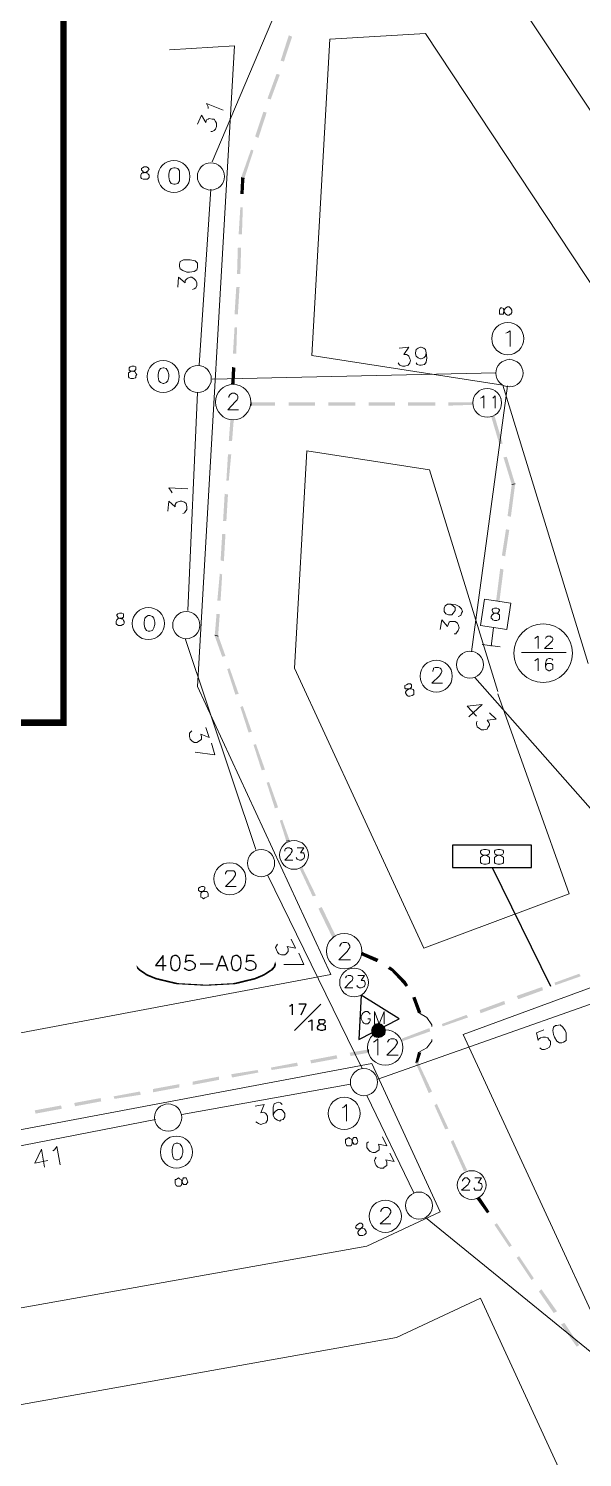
# Model space of a CAD drawing. Header units: millimetres. Extents: x -5 to 817, y 96 to 1062.
# Drawn here: x 261.7 to 317.2, y 830.2 to 973.3 of the extents above; entities that cross this region are included whole.
import ezdxf

# ---------------------------------------------------------------- set-up
doc = ezdxf.new("R2010")
doc.units = ezdxf.units.MM
for name, color, linetype, true_color in [('PDF_565', 11, 'Continuous', 0xff7f7f), ('PDF_AERIAL', 8, 'Continuous', 0x808080), ('PDF_FEED', 11, 'Continuous', 0xff7f7f), ('PDF_HCOUNT', 8, 'Continuous', 0x808080), ('PDF_LINEEXT', 73, 'Continuous', 0xa5dd6e), ('PDF_NODEBOUNDARY', 8, 'Continuous', 0x808080), ('PDF_POLENUMBER', 8, 'Continuous', 0x808080), ('PDF_RDBKGRD', 8, 'Continuous', 0x808080), ('PDF_STRAND', 8, 'Continuous', 0x808080)]:
    doc.layers.add(name, color=color, linetype=linetype, true_color=true_color)
doc.layers.add('PDF_DISTANCE', color=7, linetype='Continuous')

msp = doc.modelspace()

# ---------------------------------------------------------------- linework, layer by layer
at = {"layer": 'PDF_565', "lineweight": 0}
for points in [[(310.48, 927.72), (310.15, 927.64)], [(308.91, 915.93), (308.58, 916.01)]]:
    msp.add_lwpolyline(points, dxfattribs=at)
at = {"layer": 'PDF_565', "transparency": 33554559}
for points in [[(308.41, 934.56), (308.08, 934.48), (309.24, 931.76)], [(308.08, 934.48), (309.24, 931.76), (308.91, 931.68)], [(309.65, 930.44), (309.32, 930.36), (310.48, 927.72)], [(309.32, 930.36), (310.48, 927.72), (310.15, 927.64)], [(310.15, 927.64), (310.06, 924.42), (309.73, 924.5)], [(310.48, 927.64), (310.15, 927.64), (310.06, 924.42)], [(309.57, 923.18), (309.49, 920.46), (309.16, 920.55)], [(309.9, 923.1), (309.57, 923.18), (309.49, 920.46)], [(308.99, 919.23), (308.91, 915.93), (308.58, 916.01)], [(309.32, 919.14), (308.99, 919.23), (308.91, 915.93)]]:
    msp.add_solid(points, dxfattribs=at)
at = {"layer": 'PDF_AERIAL', "lineweight": 9}
for points in [[(280.13, 959.96), (289.37, 981.8)], [(278.65, 963.75), (279.06, 964.65), (279.48, 963.91), (279.56, 964.16), (279.72, 964.24), (279.8, 964.32), (280.13, 964.24), (280.3, 964.24), (280.46, 964), (280.55, 963.83), (280.55, 963.5), (280.46, 963.25), (280.3, 963.09), (280.13, 963.01), (279.97, 963.01)], [(279.72, 965.31), (279.72, 965.48), (279.56, 965.81), (281.21, 965.15)], [(278.82, 939.59), (279.97, 957.23)], [(276.67, 947.42), (276.75, 948.41), (277.41, 947.84), (277.41, 948.08), (277.58, 948.25), (277.66, 948.33), (277.91, 948.41), (278.07, 948.41), (278.32, 948.25), (278.49, 948.08), (278.57, 947.84), (278.57, 947.59), (278.49, 947.34), (278.32, 947.26), (278.16, 947.18)], [(298.85, 941.32), (299.84, 941.4), (299.34, 940.66), (299.59, 940.66), (299.76, 940.58), (299.84, 940.5), (299.92, 940.25), (300, 940.09), (299.92, 939.84), (299.76, 939.59), (299.43, 939.51), (299.18, 939.51), (298.93, 939.59), (298.85, 939.67), (298.77, 939.84)], [(301.57, 940.83), (301.49, 940.5), (301.32, 940.33), (301.08, 940.25), (300.99, 940.25), (300.75, 940.33), (300.58, 940.5), (300.5, 940.74), (300.5, 940.83), (300.58, 941.16), (300.75, 941.32), (300.99, 941.4), (301.08, 941.4), (301.32, 941.32), (301.49, 941.16), (301.57, 940.83), (301.65, 940.33), (301.57, 939.92), (301.41, 939.67), (301.08, 939.59), (300.91, 939.59), (300.66, 939.67), (300.58, 939.84)], [(280.13, 938.19), (308.58, 938.85)], [(277.66, 915.02), (278.65, 936.87)], [(276.09, 926.81), (276.01, 926.98), (275.76, 927.31), (277.66, 927.22)], [(275.68, 925), (275.76, 925.99), (276.42, 925.41), (276.42, 925.66), (276.51, 925.82), (276.59, 925.9), (276.92, 925.99), (277.08, 925.99), (277.33, 925.9), (277.5, 925.74), (277.58, 925.41), (277.58, 925.16), (277.41, 924.91), (277.33, 924.83), (277.17, 924.75)], [(304.04, 915.68), (304.29, 915.52), (304.46, 915.35), (304.46, 915.1), (304.46, 915.02), (304.29, 914.77), (304.13, 914.61), (303.88, 914.61), (303.8, 914.61), (303.55, 914.69), (303.38, 914.94), (303.38, 915.19), (303.38, 915.27), (303.47, 915.52), (303.71, 915.68), (304.04, 915.68), (304.54, 915.6), (304.87, 915.43), (305.12, 915.19), (305.2, 914.94), (305.12, 914.77), (305.03, 914.53), (304.79, 914.44)], [(302.97, 913.12), (303.14, 914.11), (303.71, 913.45), (303.8, 913.7), (303.88, 913.87), (303.96, 913.95), (304.29, 913.95), (304.46, 913.95), (304.7, 913.78), (304.79, 913.62), (304.87, 913.29), (304.79, 913.04), (304.62, 912.8), (304.54, 912.71), (304.37, 912.71)], [(284.5, 891.11), (277.41, 912.22)], [(306.44, 908.34), (330.1, 881.55)], [(305.86, 904.39), (307.18, 905.62), (305.69, 905.46), (306.6, 904.47)], [(307.92, 904.8), (308.58, 904.14), (307.67, 904.06), (307.84, 903.81), (307.92, 903.64), (307.92, 903.56), (307.75, 903.31), (307.67, 903.15), (307.34, 903.07), (307.1, 903.07), (306.93, 903.23), (306.68, 903.4), (306.6, 903.64), (306.6, 903.81), (306.68, 903.97)], [(279.48, 903.31), (279.8, 902.32), (278.98, 902.65), (279.06, 902.41), (279.06, 902.16), (278.98, 902.08), (278.73, 901.91), (278.57, 901.83), (278.32, 901.83), (278.07, 901.99), (277.91, 902.16), (277.83, 902.41), (277.83, 902.74), (277.91, 902.82), (278.07, 902.98)], [(278.4, 900.84), (280.38, 900.59), (280.05, 901.75)], [(295.14, 869.18), (285.66, 888.56)], [(288.05, 882.12), (288.46, 881.22), (287.64, 881.38), (287.72, 881.14), (287.72, 880.97), (287.72, 880.89), (287.55, 880.64), (287.39, 880.56), (287.06, 880.56), (286.81, 880.64), (286.65, 880.81), (286.57, 881.05), (286.48, 881.3), (286.57, 881.47), (286.65, 881.63)], [(287.31, 879.57), (289.29, 879.57), (288.79, 880.72)], [(329.52, 879.65), (296.71, 868.11)], [(313.36, 873.06), (312.62, 872.73), (312.78, 871.98), (312.78, 872.07), (313.03, 872.23), (313.28, 872.31), (313.53, 872.31), (313.77, 872.23), (313.94, 871.98), (314.02, 871.9), (314.02, 871.57), (313.94, 871.32), (313.69, 871.16), (313.44, 871.08), (313.2, 871.08), (313.03, 871.16), (312.95, 871.24)], [(277.08, 864.56), (293.99, 867.61)], [(287.14, 865.55), (286.98, 865.72), (286.73, 865.8), (286.57, 865.72), (286.32, 865.64), (286.24, 865.31), (286.24, 864.89), (286.24, 864.48), (286.4, 864.15), (286.65, 863.99), (286.9, 863.9), (286.98, 863.99), (287.23, 864.07), (287.39, 864.32), (287.39, 864.56), (287.39, 864.65), (287.23, 864.89), (287.06, 865.06), (286.81, 865.06), (286.73, 865.06), (286.48, 864.89), (286.32, 864.73), (286.24, 864.48)], [(295.63, 866.46), (300.33, 856.73)], [(284.42, 865.39), (285.33, 865.55), (285, 864.73), (285.25, 864.81), (285.41, 864.73), (285.49, 864.65), (285.66, 864.4), (285.66, 864.23), (285.66, 863.99), (285.49, 863.74), (285.25, 863.66), (285, 863.57), (284.75, 863.66), (284.67, 863.74), (284.5, 863.82)], [(251.94, 859.7), (274.45, 864.07)], [(297.2, 862.34), (297.61, 861.43), (296.79, 861.6), (296.87, 861.35), (296.87, 861.18), (296.87, 861.02), (296.62, 860.85), (296.46, 860.77), (296.21, 860.77), (295.96, 860.85), (295.8, 861.02), (295.63, 861.27), (295.63, 861.51), (295.63, 861.68), (295.8, 861.84)], [(263.32, 859.29), (262.99, 861.1), (262.33, 859.7), (263.65, 859.95)], [(264.14, 860.94), (264.3, 861.02), (264.55, 861.35), (264.88, 859.53)], [(297.94, 860.69), (298.36, 859.86), (297.53, 860.03), (297.61, 859.78), (297.61, 859.62), (297.61, 859.45), (297.37, 859.29), (297.28, 859.2), (296.95, 859.2), (296.71, 859.29), (296.54, 859.45), (296.46, 859.7), (296.38, 859.95), (296.46, 860.11), (296.54, 860.28)], [(301.49, 854.26), (323.91, 836.04)]]:
    msp.add_lwpolyline(points, dxfattribs=at)
for points in [[(276.84, 949.48), (276.92, 949.24), (277.17, 949.07), (277.58, 948.91), (277.83, 948.91), (278.32, 948.99), (278.57, 949.15), (278.65, 949.4), (278.65, 949.57), (278.65, 949.81), (278.4, 950.06), (277.91, 950.14), (277.66, 950.14), (277.25, 950.14), (276.92, 949.98), (276.84, 949.73)], [(314.52, 873.47), (314.35, 873.3), (314.27, 872.97), (314.35, 872.56), (314.43, 872.31), (314.68, 871.9), (314.93, 871.74), (315.17, 871.74), (315.34, 871.82), (315.59, 871.98), (315.59, 872.23), (315.59, 872.73), (315.5, 872.97), (315.26, 873.3), (315.01, 873.55), (314.68, 873.47)]]:
    msp.add_lwpolyline(points, close=True, dxfattribs=at)
at = {"layer": 'PDF_DISTANCE', "color": 145, "lineweight": 25, "true_color": 0x4a8395}
msp.add_lwpolyline([(304.21, 889.3), (312.12, 889.3), (312.12, 891.52), (304.21, 891.52)], close=True, dxfattribs=at)
at = {"layer": 'PDF_DISTANCE', "lineweight": 0}
for points in [[(307.34, 891.11), (307.1, 891.03), (307.01, 890.95), (307.01, 890.78), (307.1, 890.62), (307.26, 890.53), (307.51, 890.53), (307.75, 890.45), (307.92, 890.29), (307.92, 890.12), (307.92, 889.96), (307.92, 889.79), (307.84, 889.71), (307.59, 889.63), (307.34, 889.63), (307.1, 889.71), (307.01, 889.79), (307.01, 889.96), (307.01, 890.12), (307.01, 890.29), (307.18, 890.45), (307.42, 890.53), (307.67, 890.53), (307.84, 890.62), (307.92, 890.78), (307.92, 890.95), (307.84, 891.03), (307.59, 891.11)], [(308.74, 891.11), (308.5, 891.03), (308.41, 890.95), (308.41, 890.78), (308.5, 890.62), (308.66, 890.53), (308.91, 890.53), (309.16, 890.45), (309.32, 890.29), (309.32, 890.12), (309.32, 889.96), (309.32, 889.79), (309.24, 889.71), (308.99, 889.63), (308.74, 889.63), (308.5, 889.71), (308.41, 889.79), (308.41, 889.96), (308.41, 890.12), (308.41, 890.29), (308.58, 890.45), (308.83, 890.53), (309.07, 890.53), (309.24, 890.62), (309.32, 890.78), (309.32, 890.95), (309.24, 891.03), (308.99, 891.11)]]:
    msp.add_lwpolyline(points, close=True, dxfattribs=at)
at = {"layer": 'PDF_DISTANCE', "color": 145, "lineweight": 25, "true_color": 0x4a8395}
msp.add_lwpolyline([(308.17, 889.3), (314.02, 877.43)], dxfattribs=at)
at = {"layer": 'PDF_FEED', "lineweight": 0}
for points in [[(283.35, 958.31), (283.02, 958.39)], [(282.36, 937.78), (282.03, 937.78)], [(284.01, 935.55), (284.01, 935.88)], [(280.71, 912.47), (280.38, 912.55)], [(287.88, 892.02), (287.55, 891.94)], [(292.5, 882.45), (292.17, 882.29)], [(295.22, 880.81), (295.14, 880.48)], [(295.8, 871.08), (295.8, 870.75)], [(300.5, 869.76), (300.75, 869.84)], [(306.6, 856.15), (306.93, 856.32)]]:
    msp.add_lwpolyline(points, dxfattribs=at)
at = {"layer": 'PDF_FEED', "lineweight": 20}
for points in [[(307.34, 937.28), (307.34, 937.28)], [(281.78, 936.38), (281.78, 936.46), (281.87, 936.62), (281.95, 936.7), (282.11, 936.79), (282.36, 936.79), (282.53, 936.7), (282.61, 936.62), (282.69, 936.46), (282.69, 936.29), (282.61, 936.13), (282.44, 935.96), (281.7, 935.14), (282.77, 935.14)], [(309.16, 936.29), (309.16, 936.29)], [(306.35, 935.47), (306.35, 935.47)], [(308.25, 934.48), (308.25, 934.48)], [(308.74, 916.01), (308.74, 916.01)], [(307.18, 914.86), (307.18, 914.86)], [(309.82, 914.44), (309.82, 914.44)], [(308.33, 913.29), (308.08, 911.48)], [(308.33, 913.29), (308.33, 913.29)], [(307.18, 911.64), (308.99, 911.39)], [(311.13, 910.82), (315.59, 910.82)], [(287.72, 891.94), (287.72, 891.94)], [(287.06, 890.04), (287.06, 890.04)], [(289.7, 891.28), (289.7, 891.28)], [(288.96, 889.3), (288.96, 889.3)], [(292.91, 881.38), (292.91, 881.47), (293, 881.63), (293.08, 881.71), (293.24, 881.79), (293.57, 881.79), (293.74, 881.71), (293.82, 881.63), (293.9, 881.47), (293.9, 881.3), (293.82, 881.14), (293.66, 880.89), (292.83, 880.06), (293.99, 880.06)], [(293.82, 879.24), (293.82, 879.24)], [(293.08, 877.26), (293.08, 877.26)], [(295.8, 878.5), (295.8, 878.5)], [(295.06, 876.52), (295.06, 876.52)], [(302.15, 873.39), (302.15, 873.55), (301.65, 874.29), (300.91, 874.7)], [(296.29, 871.82), (296.46, 871.9), (296.71, 872.15), (296.71, 870.5)], [(297.7, 871.82), (297.78, 871.98), (297.86, 872.07), (298.03, 872.15), (298.36, 872.15), (298.52, 872.07), (298.6, 871.98), (298.69, 871.82), (298.69, 871.74), (298.6, 871.57), (298.44, 871.32), (297.61, 870.5), (298.77, 870.5)], [(300.91, 870.83), (301.65, 871.24), (302.15, 871.9), (302.15, 872.07)], [(305.53, 858.87), (305.53, 858.87)], [(307.51, 858.21), (307.51, 858.21)], [(304.79, 856.98), (304.79, 856.98)], [(306.77, 856.24), (306.77, 856.24)]]:
    msp.add_lwpolyline(points, dxfattribs=at)
at = {"layer": 'PDF_FEED', "color": 7, "lineweight": 9}
for points in [[(307.01, 936.29), (307.18, 936.38), (307.34, 936.54), (307.34, 935.3)], [(308.25, 936.29), (308.33, 936.38), (308.5, 936.54), (308.5, 935.3)], [(312.45, 912.22), (312.54, 912.3), (312.78, 912.47), (312.78, 911.23)], [(313.53, 912.22), (313.61, 912.38), (313.77, 912.47), (314.02, 912.47), (314.1, 912.38), (314.19, 912.38), (314.27, 912.22), (314.27, 912.14), (314.19, 911.97), (314.02, 911.81), (313.44, 911.23), (314.27, 911.23)], [(312.45, 909.99), (312.54, 910.07), (312.78, 910.24), (312.78, 909)], [(314.27, 910.07), (314.19, 910.16), (314.02, 910.24), (313.86, 910.24), (313.69, 910.16), (313.61, 909.99), (313.53, 909.74), (313.53, 909.41), (313.61, 909.17), (313.69, 909.09), (313.86, 909), (313.94, 909), (314.1, 909.09), (314.27, 909.17), (314.27, 909.33), (314.27, 909.41), (314.27, 909.58), (314.1, 909.74), (313.94, 909.74), (313.86, 909.74), (313.69, 909.74), (313.61, 909.58), (313.53, 909.41)], [(287.39, 890.95), (287.39, 891.03), (287.47, 891.19), (287.55, 891.19), (287.64, 891.28), (287.88, 891.28), (287.97, 891.19), (288.05, 891.19), (288.13, 891.03), (288.13, 890.95), (288.05, 890.78), (287.97, 890.62), (287.39, 890.04), (288.21, 890.04)], [(288.63, 891.28), (289.29, 891.28), (288.96, 890.78), (289.12, 890.78), (289.29, 890.78), (289.29, 890.7), (289.37, 890.53), (289.37, 890.37), (289.29, 890.2), (289.2, 890.12), (289.04, 890.04), (288.87, 890.04), (288.63, 890.12), (288.54, 890.29)], [(293.49, 878.25), (293.57, 878.41), (293.74, 878.5), (293.99, 878.5), (294.07, 878.41), (294.15, 878.41), (294.23, 878.25), (294.23, 878.17), (294.15, 878), (293.99, 877.84), (293.41, 877.26), (294.23, 877.26)], [(294.73, 878.5), (295.39, 878.5), (295.06, 878), (295.22, 878), (295.31, 878), (295.39, 877.92), (295.47, 877.76), (295.47, 877.59), (295.39, 877.43), (295.31, 877.34), (295.06, 877.26), (294.89, 877.26), (294.73, 877.34), (294.65, 877.34), (294.65, 877.51)], [(295.96, 874.62), (295.88, 874.7), (295.8, 874.79), (295.72, 874.87), (295.47, 874.87), (295.31, 874.79), (295.22, 874.7), (295.14, 874.62), (295.06, 874.37), (295.06, 874.13), (295.14, 873.96), (295.22, 873.8), (295.31, 873.72), (295.47, 873.63), (295.72, 873.63), (295.8, 873.72), (295.88, 873.8), (295.96, 873.96), (295.96, 874.13), (295.72, 874.13)], [(296.38, 873.63), (296.38, 874.87), (296.87, 873.63), (297.37, 874.87), (297.37, 873.63)], [(305.2, 857.89), (305.2, 857.97), (305.28, 858.05), (305.36, 858.13), (305.45, 858.21), (305.69, 858.21), (305.78, 858.13), (305.86, 858.05), (305.94, 857.97), (305.94, 857.89), (305.86, 857.72), (305.78, 857.56), (305.12, 856.98), (305.94, 856.98)], [(306.44, 858.21), (307.1, 858.21), (306.77, 857.72), (306.93, 857.72), (307.01, 857.64), (307.1, 857.64), (307.18, 857.39), (307.18, 857.31), (307.1, 857.14), (307.01, 856.98), (306.85, 856.98), (306.6, 856.98), (306.44, 856.98), (306.44, 857.06), (306.35, 857.23)]]:
    msp.add_lwpolyline(points, dxfattribs=at)
at = {"layer": 'PDF_FEED', "lineweight": 20}
msp.add_lwpolyline([(307.01, 913.54), (309.65, 913.12), (310.06, 915.76), (307.42, 916.18)], close=True, dxfattribs=at)
at = {"layer": 'PDF_FEED', "color": 7, "lineweight": 9}
msp.add_lwpolyline([(308.41, 915.27), (308.25, 915.19), (308.17, 915.1), (308.17, 915.02), (308.25, 914.86), (308.33, 914.77), (308.58, 914.77), (308.74, 914.69), (308.91, 914.61), (308.91, 914.44), (308.91, 914.28), (308.91, 914.2), (308.83, 914.11), (308.66, 914.03), (308.41, 914.03), (308.25, 914.11), (308.17, 914.2), (308.08, 914.28), (308.08, 914.44), (308.17, 914.61), (308.33, 914.69), (308.5, 914.77), (308.74, 914.77), (308.83, 914.86), (308.91, 915.02), (308.91, 915.1), (308.83, 915.19), (308.66, 915.27)], close=True, dxfattribs=at)
at = {"layer": 'PDF_FEED', "lineweight": 20}
for centre, radius in [((282.22, 935.91), 1.77), ((307.69, 935.83), 1.44), ((313.3, 910.77), 2.93), ((288.32, 890.56), 1.44), ((293.35, 880.92), 1.77), ((294.34, 877.78), 1.44), ((297.47, 871.27), 1.77), ((306.13, 857.5), 1.44)]:
    msp.add_circle(centre, radius, dxfattribs=at)
at = {"layer": 'PDF_FEED', "transparency": 33554559}
for points in [[(287.8, 972.65), (287.31, 970.01), (286.98, 970.1)], [(288.13, 972.49), (287.8, 972.65), (287.31, 970.01)], [(286.57, 968.78), (285.99, 966.22), (285.66, 966.3)], [(286.9, 968.69), (286.57, 968.78), (285.99, 966.22)], [(285.25, 964.98), (284.75, 962.35), (284.42, 962.51)], [(285.58, 964.9), (285.25, 964.98), (284.75, 962.35)], [(284.01, 961.19), (283.35, 958.31), (283.02, 958.39)], [(284.26, 961.11), (284.01, 961.19), (283.35, 958.31)], [(283.02, 958.39), (283.27, 956.74), (282.94, 956.74)], [(283.35, 958.39), (283.02, 958.39), (283.27, 956.74)], [(282.94, 955.42), (283.1, 952.7), (282.77, 952.7)], [(283.19, 955.42), (282.94, 955.42), (283.1, 952.7)], [(282.69, 951.38), (282.94, 948.74), (282.61, 948.74)], [(283.02, 951.38), (282.69, 951.38), (282.94, 948.74)], [(282.53, 947.42), (282.69, 944.7), (282.36, 944.7)], [(282.86, 947.42), (282.53, 947.42), (282.69, 944.7)], [(282.36, 943.38), (282.53, 940.74), (282.2, 940.74)], [(282.61, 943.38), (282.36, 943.38), (282.53, 940.74)], [(282.11, 939.43), (282.36, 937.78), (282.03, 937.78)], [(282.44, 939.34), (282.11, 939.43), (282.36, 937.78)], [(286.4, 935.55), (286.4, 935.88), (284.01, 935.55)], [(286.4, 935.88), (284.01, 935.55), (284.01, 935.88)], [(290.44, 935.55), (290.44, 935.88), (287.8, 935.55)], [(290.44, 935.88), (287.8, 935.55), (287.8, 935.88)], [(294.48, 935.55), (294.48, 935.88), (291.76, 935.55)], [(294.48, 935.88), (291.76, 935.55), (291.76, 935.88)], [(298.44, 935.55), (298.44, 935.88), (295.8, 935.55)], [(298.44, 935.88), (295.8, 935.55), (295.8, 935.88)], [(302.48, 935.55), (302.48, 935.88), (299.76, 935.55)], [(302.48, 935.88), (299.76, 935.55), (299.76, 935.88)], [(306.19, 935.63), (306.19, 935.88), (303.8, 935.55)], [(306.19, 935.88), (303.8, 935.55), (303.8, 935.88)], [(281.95, 934.23), (282.11, 932.01), (281.78, 932.01)], [(282.28, 934.15), (281.95, 934.23), (282.11, 932.01)], [(281.7, 930.69), (281.78, 928.05), (281.54, 928.05)], [(282.03, 930.69), (281.7, 930.69), (281.78, 928.05)], [(281.37, 926.73), (281.54, 924.01), (281.21, 924.01)], [(281.7, 926.65), (281.37, 926.73), (281.54, 924.01)], [(281.12, 922.69), (281.29, 919.97), (280.96, 920.05)], [(281.45, 922.69), (281.12, 922.69), (281.29, 919.97)], [(280.88, 918.73), (280.96, 916.01), (280.63, 916.01)], [(281.12, 918.65), (280.88, 918.73), (280.96, 916.01)], [(280.55, 914.69), (280.71, 912.47), (280.38, 912.55)], [(280.88, 914.69), (280.55, 914.69), (280.71, 912.47)], [(280.71, 912.55), (280.38, 912.47), (281.45, 910.49)], [(280.38, 912.47), (281.45, 910.49), (281.12, 910.4)], [(281.87, 909.25), (281.62, 909.17), (282.77, 906.69)], [(281.62, 909.17), (282.77, 906.69), (282.44, 906.61)], [(283.19, 905.46), (282.94, 905.37), (284.09, 902.9)], [(282.94, 905.37), (284.09, 902.9), (283.76, 902.82)], [(284.5, 901.66), (284.26, 901.58), (285.41, 899.11)], [(284.26, 901.58), (285.41, 899.11), (285.08, 899.03)], [(285.82, 897.87), (285.58, 897.79), (286.73, 895.32)], [(285.58, 897.79), (286.73, 895.32), (286.4, 895.23)], [(287.14, 894.08), (286.9, 894), (287.88, 892.02)], [(286.9, 894), (287.88, 892.02), (287.55, 891.94)], [(289.12, 889.38), (288.87, 889.22), (290.52, 886.49)], [(288.87, 889.22), (290.52, 886.49), (290.19, 886.41)], [(291.1, 885.34), (290.77, 885.18), (292.5, 882.45)], [(290.77, 885.18), (292.5, 882.45), (292.17, 882.29)], [(296.62, 879.82), (295.22, 880.81), (295.14, 880.48)], [(296.79, 880.15), (296.62, 879.82), (295.22, 880.81)], [(298.11, 878.91), (297.94, 879.4), (297.7, 879.16)], [(298.27, 879.16), (298.11, 878.91), (297.94, 879.4)], [(299.26, 877.67), (298.27, 879.16), (298.11, 878.91)], [(299.51, 877.92), (299.26, 877.67), (298.27, 879.16)], [(314.43, 877.76), (314.52, 877.51), (316.91, 878.66)], [(314.52, 877.51), (316.91, 878.66), (317.07, 878.41)], [(299.51, 877.34), (299.51, 877.92), (299.26, 877.67)], [(299.76, 877.51), (299.51, 877.34), (299.51, 877.92)], [(310.64, 876.44), (310.81, 876.11), (313.2, 877.34)], [(310.81, 876.11), (313.2, 877.34), (313.28, 877.01)], [(300.75, 874.7), (300.5, 876.35), (300.17, 876.27)], [(301.08, 874.79), (300.75, 874.7), (300.5, 876.35)], [(306.93, 875.03), (307.01, 874.7), (309.4, 875.94)], [(307.01, 874.7), (309.4, 875.94), (309.49, 875.61)], [(303.14, 873.63), (303.22, 873.39), (305.61, 874.54)], [(303.22, 873.39), (305.61, 874.54), (305.78, 874.29)], [(296.79, 872.97), (296.13, 873.3), (296.05, 872.97)], [(296.05, 872.97), (296.13, 872.56), (296.79, 872.97)], [(296.38, 873.63), (296.79, 872.97), (296.13, 873.3)], [(296.13, 872.56), (296.79, 872.97), (296.38, 872.31)], [(296.79, 873.72), (296.38, 873.63), (296.79, 872.97)], [(296.79, 872.97), (296.38, 872.31), (296.79, 872.23)], [(296.79, 872.97), (297.12, 873.63), (296.79, 873.72)], [(297.45, 873.3), (296.79, 872.97), (297.12, 873.63)], [(297.53, 872.97), (297.45, 873.3), (296.79, 872.97)], [(296.79, 872.23), (297.12, 872.31), (296.79, 872.97)], [(297.12, 872.31), (296.79, 872.97), (297.45, 872.56)], [(296.79, 872.97), (297.45, 872.56), (297.53, 872.97)], [(299.1, 872.15), (299.18, 871.9), (301.9, 873.22)], [(299.18, 871.9), (301.9, 873.22), (301.98, 872.89)], [(289.95, 870), (290.03, 869.68), (292.58, 870.5)], [(290.03, 869.68), (292.58, 870.5), (292.67, 870.17)], [(293.9, 870.75), (293.99, 870.42), (295.8, 871.08)], [(293.99, 870.42), (295.8, 871.08), (295.8, 870.75)], [(300.5, 869.84), (301.08, 870.75), (300.75, 870.83)], [(300.75, 869.76), (300.5, 869.84), (301.08, 870.75)], [(282.03, 868.6), (282.11, 868.27), (284.67, 869.02)], [(282.11, 868.27), (284.67, 869.02), (284.75, 868.77)], [(285.99, 869.26), (286.07, 869.02), (288.63, 869.76)], [(286.07, 869.02), (288.63, 869.76), (288.71, 869.43)], [(302.15, 866.87), (300.5, 869.76), (300.75, 869.84)], [(301.82, 866.71), (302.15, 866.87), (300.5, 869.76)], [(274.2, 867.12), (274.2, 866.79), (276.84, 867.61)], [(274.2, 866.79), (276.84, 867.61), (276.84, 867.28)], [(278.16, 867.86), (278.16, 867.53), (280.79, 868.36)], [(278.16, 867.53), (280.79, 868.36), (280.79, 868.03)], [(266.28, 865.72), (266.37, 865.39), (268.92, 866.21)], [(266.37, 865.39), (268.92, 866.21), (269, 865.88)], [(270.24, 866.38), (270.32, 866.13), (272.88, 866.87)], [(270.32, 866.13), (272.88, 866.87), (272.96, 866.54)], [(262.33, 864.98), (262.41, 864.65), (264.96, 865.47)], [(262.41, 864.65), (264.96, 865.47), (265.05, 865.14)], [(303.8, 863.16), (302.4, 865.47), (302.64, 865.64)], [(303.47, 863.08), (303.8, 863.16), (302.4, 865.47)], [(305.69, 858.96), (304.04, 861.84), (304.29, 862.01)], [(305.36, 858.87), (305.69, 858.96), (304.04, 861.84)], [(307.92, 854.83), (306.6, 856.15), (306.93, 856.32)], [(307.67, 854.67), (307.92, 854.83), (306.6, 856.15)], [(310.15, 851.45), (308.41, 853.52), (308.66, 853.68)], [(309.9, 851.29), (310.15, 851.45), (308.41, 853.52)], [(312.37, 848.16), (310.64, 850.22), (310.89, 850.38)], [(312.12, 847.99), (312.37, 848.16), (310.64, 850.22)], [(314.68, 844.86), (312.87, 846.84), (313.11, 847.08)], [(314.35, 844.69), (314.68, 844.86), (312.87, 846.84)], [(316.91, 841.48), (315.09, 843.54), (315.42, 843.7)], [(316.66, 841.31), (316.91, 841.48), (315.09, 843.54)]]:
    msp.add_solid(points, dxfattribs=at)
at = {"layer": 'PDF_HCOUNT', "lineweight": 9}
for points in [[(276.26, 959.38), (276.01, 959.3), (275.85, 959.05), (275.76, 958.72), (275.76, 958.47), (275.85, 958.06), (276.01, 957.81), (276.26, 957.73), (276.42, 957.73), (276.67, 957.81), (276.84, 958.06), (276.84, 958.47), (276.84, 958.72), (276.84, 959.05), (276.67, 959.3), (276.42, 959.38)], [(275.19, 939.34), (274.94, 939.26), (274.78, 939.01), (274.69, 938.68), (274.69, 938.44), (274.78, 938.02), (274.94, 937.86), (275.19, 937.78), (275.27, 937.78), (275.52, 937.86), (275.68, 938.02), (275.76, 938.44), (275.76, 938.68), (275.68, 939.01), (275.52, 939.26), (275.27, 939.34)], [(273.7, 914.53), (273.54, 914.44), (273.37, 914.28), (273.29, 913.87), (273.29, 913.62), (273.37, 913.29), (273.54, 913.04), (273.7, 912.96), (273.87, 912.96), (274.12, 913.04), (274.28, 913.29), (274.36, 913.62), (274.36, 913.87), (274.28, 914.28), (274.12, 914.44), (273.87, 914.53)], [(276.51, 861.68), (276.26, 861.6), (276.18, 861.35), (276.09, 861.02), (276.09, 860.77), (276.18, 860.36), (276.26, 860.11), (276.51, 860.03), (276.67, 860.03), (276.92, 860.11), (277.08, 860.36), (277.17, 860.77), (277.17, 861.02), (277.08, 861.35), (276.92, 861.6), (276.67, 861.68)]]:
    msp.add_lwpolyline(points, close=True, dxfattribs=at)
for points in [[(309.57, 942.81), (309.73, 942.89), (309.98, 943.05), (309.98, 941.49)], [(302.23, 908.92), (302.23, 909), (302.31, 909.17), (302.31, 909.25), (302.48, 909.33), (302.81, 909.33), (302.97, 909.25), (303.06, 909.17), (303.14, 909), (303.14, 908.92), (303.06, 908.76), (302.89, 908.51), (302.15, 907.77), (303.22, 907.77)], [(281.45, 888.64), (281.45, 888.72), (281.54, 888.89), (281.62, 888.97), (281.78, 888.97), (282.11, 888.97), (282.28, 888.97), (282.36, 888.89), (282.44, 888.72), (282.44, 888.56), (282.36, 888.39), (282.2, 888.14), (281.45, 887.4), (282.53, 887.4)], [(293.16, 865.22), (293.33, 865.31), (293.57, 865.55), (293.57, 863.9)], [(297.04, 854.83), (297.04, 854.92), (297.12, 855.08), (297.2, 855.16), (297.37, 855.25), (297.7, 855.25), (297.86, 855.16), (297.94, 855.08), (298.03, 854.92), (298.03, 854.75), (297.94, 854.59), (297.78, 854.34), (296.95, 853.6), (298.03, 853.6)]]:
    msp.add_lwpolyline(points, dxfattribs=at)
for centre in [(276.28, 958.5), (309.75, 942.26), (275.21, 938.47), (273.72, 913.73), (302.58, 908.46), (281.89, 888.17), (293.35, 864.68), (276.53, 860.8), (297.47, 854.37)]:
    msp.add_circle(centre, 1.61, dxfattribs=at)
at = {"layer": 'PDF_LINEEXT', "lineweight": 0}
msp.add_lwpolyline([(272.55, 879.36, 0.161, 0.161, 0), (272.8, 879.07, 0.165, 0.165, 0), (273.58, 878.54, 0.165, 0.165, 0), (274.49, 878.17, 0.16, 0.16, 0), (276.59, 877.67, 0.115, 0.115, 0), (279.48, 877.51, 0.113, 0.113, 0), (282.36, 877.67, 0.16, 0.16, 0), (284.42, 878.17, 0.165, 0.165, 0), (285.29, 878.54, 0.165, 0.165, 0), (286.11, 879.07, 0.179, 0.179, 0), (286.36, 879.36, 0.181, 0.181, 0), (286.48, 879.73, 0, 0, 0), (286.36, 880.1, 0, 0, 0), (286.11, 880.43, 0, 0, 0), (285.29, 880.93, 0, 0, 0), (284.42, 881.3, 0, 0, 0), (282.36, 881.79, 0, 0, 0), (279.48, 881.96, 0, 0, 0), (276.59, 881.79, 0, 0, 0), (274.49, 881.3, 0, 0, 0), (273.58, 880.93, 0, 0, 0), (272.8, 880.43, 0, 0, 0), (272.55, 880.1, 0, 0, 0), (272.47, 879.73, 0, 0, 0)], format="xyseb", close=True, dxfattribs=at)
at = {"layer": 'PDF_LINEEXT', "lineweight": 25}
for points in [[(275.19, 878.99), (275.19, 880.48), (274.45, 879.49), (275.52, 879.49)], [(278.24, 880.48), (277.5, 880.48), (277.41, 879.82), (277.5, 879.9), (277.74, 879.98), (277.91, 879.98), (278.16, 879.9), (278.32, 879.73), (278.4, 879.57), (278.4, 879.4), (278.32, 879.16), (278.16, 879.07), (277.91, 878.99), (277.74, 878.99), (277.5, 879.07), (277.41, 879.16), (277.33, 879.24)], [(280.55, 878.99), (281.12, 880.48), (281.7, 878.99)], [(284.34, 880.48), (283.6, 880.48), (283.52, 879.82), (283.6, 879.9), (283.84, 879.98), (284.01, 879.98), (284.26, 879.9), (284.42, 879.73), (284.5, 879.57), (284.5, 879.4), (284.42, 879.16), (284.26, 879.07), (284.01, 878.99), (283.84, 878.99), (283.6, 879.07), (283.52, 879.16), (283.43, 879.24)], [(278.9, 879.65), (280.22, 879.65)], [(280.79, 879.49), (281.45, 879.49)], [(287.88, 875.45), (287.97, 875.45), (288.13, 875.61), (288.13, 874.54)], [(288.38, 872.97), (291.02, 875.61)], [(289.04, 874.54), (289.53, 875.61), (288.79, 875.61)], [(289.78, 873.88), (289.95, 873.96), (290.11, 874.04), (290.11, 872.97)]]:
    msp.add_lwpolyline(points, dxfattribs=at)
for points in [[(276.34, 880.48), (276.09, 880.39), (276.01, 880.23), (275.93, 879.82), (275.93, 879.65), (276.01, 879.24), (276.09, 879.07), (276.34, 878.99), (276.51, 878.99), (276.67, 879.07), (276.84, 879.24), (276.92, 879.65), (276.92, 879.82), (276.84, 880.23), (276.67, 880.39), (276.51, 880.48)], [(282.44, 880.48), (282.2, 880.39), (282.11, 880.23), (282.03, 879.82), (282.03, 879.65), (282.11, 879.24), (282.2, 879.07), (282.44, 878.99), (282.61, 878.99), (282.77, 879.07), (282.94, 879.24), (283.02, 879.65), (283.02, 879.82), (282.94, 880.23), (282.77, 880.39), (282.61, 880.48)], [(294.81, 872.07), (298.85, 874.13), (295.06, 876.52)], [(291.02, 874.04), (290.85, 874.04), (290.77, 873.96), (290.77, 873.8), (290.85, 873.72), (290.94, 873.63), (291.18, 873.63), (291.27, 873.55), (291.43, 873.47), (291.43, 873.3), (291.43, 873.22), (291.43, 873.06), (291.35, 873.06), (291.18, 872.97), (291.02, 872.97), (290.85, 873.06), (290.77, 873.06), (290.69, 873.22), (290.69, 873.3), (290.77, 873.47), (290.85, 873.55), (291.02, 873.63), (291.27, 873.63), (291.35, 873.72), (291.43, 873.8), (291.43, 873.96), (291.35, 874.04), (291.18, 874.04)]]:
    msp.add_lwpolyline(points, close=True, dxfattribs=at)
at = {"layer": 'PDF_NODEBOUNDARY', "lineweight": 0}
msp.add_lwpolyline([(140.76, 867.78, 0.6, 0.6, 0), (186.85, 877.18, 0.577, 0.577, 0), (186.85, 903.81, 0.66, 0.66, 0), (265.21, 903.81, 0.66, 0.66, 0), (265.21, 1047.84, 0.66, 0.66, 0), (311.79, 1047.84, 0.66, 0.66, 0), (506.95, 1047.84, 0.66, 0.66, 0), (506.95, 849.85, 0.66, 0.66, 0), (712.9, 849.89, 0, 0, 0)], format="xyseb", dxfattribs=at)
at = {"layer": 'PDF_POLENUMBER', "lineweight": 9}
for points in [[(273.29, 959.46), (273.13, 959.38), (273.04, 959.3), (273.04, 959.13), (273.13, 959.05), (273.21, 958.97), (273.46, 958.88), (273.62, 958.88), (273.7, 958.72), (273.79, 958.64), (273.79, 958.39), (273.7, 958.31), (273.62, 958.22), (273.46, 958.22), (273.21, 958.22), (273.04, 958.31), (272.96, 958.39), (272.96, 958.47), (272.96, 958.64), (273.04, 958.8), (273.13, 958.88), (273.29, 958.88), (273.54, 958.97), (273.7, 959.05), (273.7, 959.13), (273.79, 959.21), (273.7, 959.38), (273.54, 959.46)], [(308.91, 944.95), (308.91, 944.7), (309.07, 944.7), (309.16, 944.7), (309.32, 944.7), (309.32, 944.87), (309.4, 945.11), (309.49, 945.28), (309.57, 945.36), (309.73, 945.44), (309.9, 945.44), (309.98, 945.36), (310.06, 945.28), (310.15, 945.11), (310.15, 944.87), (310.06, 944.7), (309.98, 944.7), (309.9, 944.62), (309.73, 944.62), (309.57, 944.7), (309.49, 944.78), (309.4, 944.95), (309.32, 945.2), (309.32, 945.28), (309.16, 945.36), (309.07, 945.36), (308.99, 945.28), (308.91, 945.11)], [(272.05, 939.51), (271.89, 939.43), (271.81, 939.34), (271.81, 939.26), (271.81, 939.1), (271.97, 939.01), (272.14, 939.01), (272.38, 938.93), (272.47, 938.77), (272.55, 938.68), (272.47, 938.52), (272.47, 938.35), (272.38, 938.35), (272.22, 938.27), (271.97, 938.27), (271.81, 938.35), (271.73, 938.44), (271.73, 938.52), (271.73, 938.68), (271.73, 938.85), (271.89, 938.93), (272.05, 939.01), (272.3, 939.01), (272.38, 939.1), (272.47, 939.18), (272.47, 939.34), (272.47, 939.43), (272.3, 939.51)], [(270.82, 914.77), (270.65, 914.69), (270.57, 914.61), (270.57, 914.53), (270.65, 914.36), (270.74, 914.28), (270.98, 914.2), (271.15, 914.2), (271.23, 914.03), (271.31, 913.95), (271.31, 913.78), (271.23, 913.62), (271.15, 913.62), (270.98, 913.54), (270.74, 913.54), (270.57, 913.62), (270.49, 913.7), (270.49, 913.78), (270.49, 913.95), (270.57, 914.11), (270.65, 914.2), (270.82, 914.28), (271.07, 914.28), (271.23, 914.36), (271.23, 914.44), (271.23, 914.53), (271.23, 914.69), (271.07, 914.77)], [(299.59, 907.6), (299.43, 907.52), (299.43, 907.35), (299.43, 907.27), (299.51, 907.19), (299.67, 907.19), (299.92, 907.19), (300.09, 907.19), (300.25, 907.11), (300.33, 907.02), (300.33, 906.86), (300.33, 906.69), (300.33, 906.61), (300.17, 906.53), (299.92, 906.45), (299.76, 906.45), (299.67, 906.53), (299.59, 906.61), (299.51, 906.78), (299.51, 906.86), (299.59, 907.02), (299.76, 907.11), (300, 907.27), (300.09, 907.35), (300.09, 907.52), (300.09, 907.6), (300, 907.68), (299.76, 907.68)], [(278.9, 887.32), (278.73, 887.24), (278.73, 887.07), (278.73, 886.99), (278.9, 886.91), (278.98, 886.91), (279.23, 886.91), (279.39, 886.91), (279.56, 886.91), (279.64, 886.82), (279.72, 886.66), (279.72, 886.49), (279.72, 886.41), (279.56, 886.33), (279.39, 886.25), (279.23, 886.16), (279.15, 886.25), (278.98, 886.33), (278.98, 886.49), (278.98, 886.58), (278.98, 886.74), (279.15, 886.91), (279.31, 886.99), (279.39, 887.15), (279.39, 887.24), (279.39, 887.32), (279.23, 887.4), (279.06, 887.4)], [(294.65, 862.09), (294.56, 862.25), (294.48, 862.25), (294.32, 862.25), (294.23, 862.17), (294.23, 862.09), (294.15, 861.84), (294.15, 861.68), (294.07, 861.51), (293.99, 861.43), (293.82, 861.43), (293.66, 861.43), (293.57, 861.51), (293.49, 861.68), (293.49, 861.84), (293.49, 862.09), (293.57, 862.09), (293.66, 862.17), (293.82, 862.25), (293.9, 862.17), (294.07, 862.09), (294.15, 861.93), (294.23, 861.76), (294.32, 861.6), (294.48, 861.6), (294.56, 861.6), (294.65, 861.68), (294.73, 861.84)], [(277.58, 858.05), (277.5, 858.21), (277.41, 858.21), (277.25, 858.21), (277.17, 858.13), (277.17, 858.05), (277.08, 857.8), (277.08, 857.64), (277, 857.47), (276.92, 857.39), (276.75, 857.39), (276.59, 857.39), (276.51, 857.47), (276.42, 857.64), (276.42, 857.8), (276.42, 858.05), (276.51, 858.05), (276.59, 858.13), (276.75, 858.21), (276.84, 858.13), (277, 858.05), (277.08, 857.89), (277.17, 857.64), (277.25, 857.56), (277.41, 857.56), (277.5, 857.56), (277.58, 857.64), (277.66, 857.8)], [(294.65, 853.52), (294.56, 853.43), (294.48, 853.27), (294.56, 853.19), (294.65, 853.1), (294.81, 853.1), (295.06, 853.19), (295.22, 853.19), (295.39, 853.1), (295.47, 853.02), (295.55, 852.86), (295.55, 852.77), (295.55, 852.69), (295.39, 852.53), (295.22, 852.44), (294.98, 852.44), (294.89, 852.44), (294.81, 852.53), (294.73, 852.69), (294.73, 852.77), (294.81, 852.94), (294.98, 853.1), (295.14, 853.27), (295.22, 853.35), (295.22, 853.52), (295.14, 853.6), (295.06, 853.68), (294.89, 853.68)]]:
    msp.add_lwpolyline(points, close=True, dxfattribs=at)
at = {"layer": 'PDF_RDBKGRD', "lineweight": 0}
for points in [[(336.12, 1010.41), (315.34, 1013.38), (308.99, 978.75), (339.83, 932.25), (344.94, 909.91), (348.98, 898.78), (369.1, 906.2), (368.68, 906.94)], [(275.85, 971.17), (282.36, 971.58), (278.65, 907.44), (292.01, 878.58), (218.63, 864.81), (216.4, 876.6), (248.8, 882.78)], [(339, 898.45), (335.79, 907.19), (330.92, 928.38), (301.49, 972.82), (291.92, 972.24), (290.11, 940.58), (309.24, 937.61), (317.81, 909.74)], [(308.74, 906.69), (315.92, 886.66), (301.32, 881.22), (288.38, 909.25), (289.62, 931.02), (301.9, 929.12), (308.74, 906.94)], [(194.55, 850.55), (296.13, 869.68), (302.97, 854.83), (295.63, 851.37), (185.07, 831.67), (180.54, 848.4), (194.39, 850.46)]]:
    msp.add_lwpolyline(points, dxfattribs=at)
for points in [[(319.63, 877.84), (343.54, 828.86), (327.62, 824.25), (305.28, 872.56)], [(307.01, 846.18), (298.6, 842.22), (250.87, 833.73), (257.87, 804.13), (318.39, 821.53)]]:
    msp.add_lwpolyline(points, close=True, dxfattribs=at)
at = {"layer": 'PDF_STRAND', "lineweight": 9}
for points in [[(280.13, 959.96), (280.13, 959.96)], [(280.13, 959.96), (280.13, 959.96)], [(278.65, 958.64), (278.65, 958.64)], [(278.65, 958.64), (278.65, 958.64)], [(281.37, 958.47), (281.37, 958.47)], [(281.37, 958.47), (281.37, 958.47)], [(281.37, 958.47), (281.37, 958.47)], [(279.97, 957.23), (279.97, 957.23)], [(279.97, 957.23), (279.97, 957.23)], [(279.97, 957.23), (279.97, 957.23)], [(309.9, 940.25), (309.9, 940.25)], [(309.9, 940.25), (309.9, 940.25)], [(278.82, 939.59), (278.82, 939.59)], [(278.82, 939.59), (278.82, 939.59)], [(308.58, 938.85), (308.58, 938.85)], [(308.58, 938.85), (308.58, 938.85)], [(308.58, 938.85), (308.58, 938.85)], [(311.3, 938.85), (311.3, 938.85)], [(311.3, 938.85), (311.3, 938.85)], [(277.33, 938.27), (277.33, 938.27)], [(277.33, 938.27), (277.33, 938.27)], [(280.13, 938.19), (280.13, 938.19)], [(280.13, 938.19), (280.13, 938.19)], [(280.13, 938.19), (280.13, 938.19)], [(306.11, 910.9), (309.73, 937.53)], [(309.98, 937.53), (309.98, 937.53)], [(309.98, 937.53), (309.98, 937.53)], [(309.98, 937.53), (309.98, 937.53)], [(278.65, 936.87), (278.65, 936.87)], [(278.65, 936.87), (278.65, 936.87)], [(278.65, 936.87), (278.65, 936.87)], [(277.66, 915.02), (277.66, 915.02)], [(277.66, 915.02), (277.66, 915.02)], [(276.18, 913.7), (276.18, 913.7)], [(276.18, 913.7), (276.18, 913.7)], [(278.9, 913.54), (278.9, 913.54)], [(278.9, 913.54), (278.9, 913.54)], [(278.9, 913.54), (278.9, 913.54)], [(277.41, 912.22), (277.41, 912.22)], [(277.41, 912.22), (277.41, 912.22)], [(277.41, 912.22), (277.41, 912.22)], [(305.53, 910.98), (305.53, 910.98)], [(305.53, 910.98), (305.53, 910.98)], [(307.26, 910.16), (307.26, 910.16)], [(307.26, 910.16), (307.26, 910.16)], [(307.26, 910.16), (307.26, 910.16)], [(304.7, 909.25), (304.7, 909.25)], [(304.7, 909.25), (304.7, 909.25)], [(306.44, 908.34), (306.44, 908.34)], [(306.44, 908.34), (306.44, 908.34)], [(306.44, 908.34), (306.44, 908.34)], [(284.5, 891.11), (284.5, 891.11)], [(284.5, 891.11), (284.5, 891.11)], [(286.32, 890.37), (286.32, 890.37)], [(286.32, 890.37), (286.32, 890.37)], [(286.32, 890.37), (286.32, 890.37)], [(283.84, 889.22), (283.84, 889.22)], [(283.84, 889.22), (283.84, 889.22)], [(285.66, 888.56), (285.66, 888.56)], [(285.66, 888.56), (285.66, 888.56)], [(285.66, 888.56), (285.66, 888.56)], [(295.14, 869.18), (295.14, 869.18)], [(295.14, 869.18), (295.14, 869.18)], [(293.99, 867.61), (293.99, 867.61)], [(293.99, 867.61), (293.99, 867.61)], [(293.99, 867.61), (293.99, 867.61)], [(296.71, 868.11), (296.71, 868.11)], [(296.71, 868.11), (296.71, 868.11)], [(295.63, 866.46), (295.63, 866.46)], [(295.63, 866.46), (295.63, 866.46)], [(295.63, 866.46), (295.63, 866.46)], [(275.52, 865.64), (275.52, 865.64)], [(275.52, 865.64), (275.52, 865.64)], [(277.08, 864.56), (277.08, 864.56)], [(277.08, 864.56), (277.08, 864.56)], [(274.45, 864.07), (274.45, 864.07)], [(274.45, 864.07), (274.45, 864.07)], [(274.45, 864.07), (274.45, 864.07)], [(276.01, 862.91), (276.01, 862.91)], [(276.01, 862.91), (276.01, 862.91)], [(276.01, 862.91), (276.01, 862.91)], [(300.33, 856.73), (300.33, 856.73)], [(300.33, 856.73), (300.33, 856.73)], [(300.33, 856.73), (300.33, 856.73)], [(302.15, 856.07), (302.15, 856.07)], [(302.15, 856.07), (302.15, 856.07)], [(299.67, 854.92), (299.67, 854.92)], [(299.67, 854.92), (299.67, 854.92)], [(299.67, 854.92), (299.67, 854.92)], [(301.49, 854.26), (301.49, 854.26)], [(301.49, 854.26), (301.49, 854.26)]]:
    msp.add_lwpolyline(points, dxfattribs=at)
for centre in [(279.99, 958.5), (309.92, 938.8), (278.67, 938.22), (277.52, 913.57), (305.96, 909.61), (285.02, 889.74), (295.33, 867.81), (275.7, 864.26), (300.85, 855.44)]:
    msp.add_circle(centre, 1.36, dxfattribs=at)

doc.saveas('drawing.dxf')
